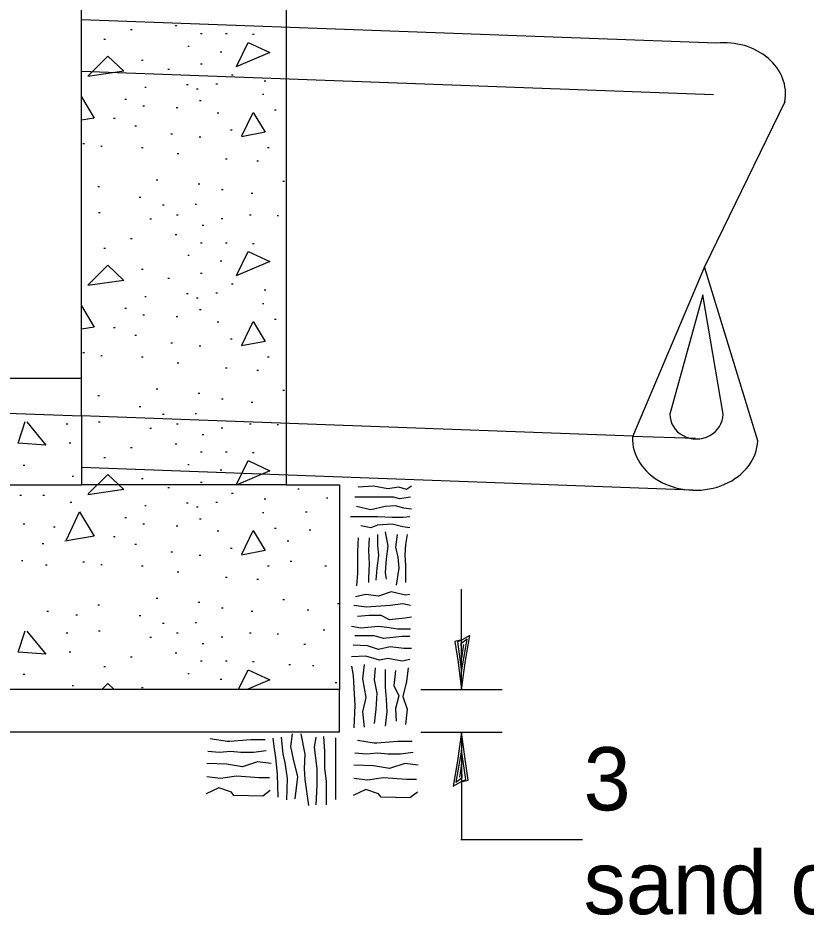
# Model space of a CAD drawing. Extents: x 0 to 2.83, y 0 to 1.83.
# Drawn here: x 2.3111 to 2.4565, y 1.1123 to 1.2779 of the extents above; entities that cross this region are included whole.
import ezdxf

# ---------------------------------------------------------------- set-up
doc = ezdxf.new("R2010")
doc.units = 0
doc.layers.add('RD_Pr_Roadway_Dimensions', color=7, linetype='Continuous')
doc.layers.add('SH_General_Details', color=7, linetype='Continuous')

msp = doc.modelspace()

# ---------------------------------------------------------------- linework, layer by layer
at = {"layer": 'RD_Pr_Roadway_Dimensions'}
for p, q in [((2.1338, 1.21145), (2.3228, 1.21145)), ((2.39294, 1.15395), (2.39294, 1.1725)), ((2.38544, 1.15395), (2.40044, 1.15395)), ((2.38544, 1.14611), (2.40044, 1.14611)), ((2.39294, 1.14611), (2.39294, 1.12629)), ((2.39282, 1.12629), (2.41527, 1.12629))]:
    msp.add_line(p, q, dxfattribs=at)
for points in [[(2.39307, 1.16314), (2.3917, 1.16283), (2.39229, 1.15895), (2.39294, 1.15395), (2.39367, 1.15928), (2.39449, 1.16395), (2.39307, 1.16314), (2.39217, 1.16273), (2.39295, 1.15731), (2.39399, 1.16323), (2.39282, 1.16236), (2.39298, 1.15987), (2.39334, 1.16226)], [(2.39281, 1.13692), (2.39418, 1.13723), (2.39359, 1.14111), (2.39294, 1.14611), (2.39221, 1.14078), (2.39139, 1.13611), (2.39281, 1.13692), (2.39371, 1.13733), (2.39293, 1.14275), (2.39189, 1.13683), (2.39306, 1.1377), (2.3929, 1.14019), (2.39254, 1.1378)]]:
    msp.add_lwpolyline(points, dxfattribs=at)
at = {"layer": 'SH_General_Details'}
for p, q in [((2.3228, 1.20446), (2.3228, 1.34593)), ((2.3606, 1.34212), (2.3606, 1.19175)), ((2.43998, 1.27326), (2.3228, 1.27758)), ((2.33183, 1.27582), (2.33213, 1.27582)), ((2.34008, 1.27653), (2.34038, 1.27653)), ((2.32693, 1.27402), (2.32723, 1.27402)), ((2.34477, 1.27505), (2.34507, 1.27505)), ((2.34941, 1.27505), (2.34971, 1.27505)), ((2.35438, 1.27492), (2.35468, 1.27492)), ((2.3424, 1.27273), (2.3427, 1.27273)), ((2.34838, 1.2717), (2.34868, 1.2717)), ((2.33389, 1.27015), (2.33419, 1.27015)), ((2.34477, 1.26944), (2.34507, 1.26944)), ((2.43945, 1.26373), (2.3228, 1.26805)), ((2.33873, 1.26847), (2.33903, 1.26847)), ((2.35051, 1.26744), (2.35081, 1.26744)), ((2.34221, 1.26564), (2.34251, 1.26564)), ((2.34761, 1.26576), (2.34791, 1.26576)), ((2.35651, 1.26634), (2.35681, 1.26634)), ((2.33447, 1.26512), (2.33477, 1.26512)), ((2.34406, 1.26486), (2.34436, 1.26486)), ((2.35618, 1.26385), (2.35648, 1.26385)), ((2.3308, 1.26295), (2.3311, 1.26295)), ((2.34457, 1.26269), (2.34487, 1.26269)), ((2.45261, 1.26246), (2.43779, 1.23197)), ((2.33415, 1.26172), (2.33445, 1.26172)), ((2.34028, 1.2614), (2.34058, 1.2614)), ((2.34786, 1.26043), (2.34816, 1.26043)), ((2.35844, 1.26095), (2.35874, 1.26095)), ((2.32873, 1.2594), (2.32903, 1.2594)), ((2.33267, 1.25798), (2.33297, 1.25798)), ((2.35031, 1.25727), (2.35061, 1.25727)), ((2.33931, 1.25656), (2.33961, 1.25656)), ((2.34451, 1.25598), (2.34481, 1.25598)), ((2.32306, 1.25476), (2.32336, 1.25476)), ((2.32635, 1.25424), (2.32665, 1.25424)), ((2.33389, 1.25398), (2.33419, 1.25398)), ((2.35715, 1.25398), (2.35745, 1.25398)), ((2.34047, 1.25289), (2.34077, 1.25289)), ((2.34941, 1.25192), (2.34971, 1.25192)), ((2.35515, 1.25153), (2.35545, 1.25153)), ((2.3366, 1.24805), (2.3369, 1.24805)), ((2.34432, 1.24728), (2.34462, 1.24728)), ((2.35999, 1.24779), (2.36029, 1.24779)), ((2.32583, 1.24683), (2.32613, 1.24683)), ((2.34864, 1.24625), (2.34894, 1.24625)), ((2.35412, 1.2456), (2.35442, 1.2456)), ((2.33344, 1.24483), (2.33374, 1.24483)), ((2.33776, 1.24341), (2.33806, 1.24341)), ((2.34376, 1.24354), (2.34406, 1.24354)), ((2.32596, 1.24199), (2.32626, 1.24199)), ((2.33544, 1.24083), (2.33574, 1.24083)), ((2.34034, 1.2416), (2.34064, 1.2416)), ((2.34857, 1.24089), (2.34887, 1.24089)), ((2.3538, 1.2416), (2.3541, 1.2416)), ((2.35889, 1.24147), (2.35919, 1.24147)), ((2.34509, 1.23967), (2.34539, 1.23967)), ((2.33183, 1.23722), (2.33213, 1.23722)), ((2.34008, 1.23793), (2.34038, 1.23793)), ((2.34477, 1.23644), (2.34507, 1.23644)), ((2.34941, 1.23644), (2.34971, 1.23644)), ((2.35438, 1.23631), (2.35468, 1.23631)), ((2.32693, 1.23541), (2.32723, 1.23541)), ((2.3424, 1.23412), (2.3427, 1.23412)), ((2.34838, 1.23309), (2.34868, 1.23309)), ((2.33389, 1.23154), (2.33419, 1.23154)), ((2.34477, 1.23083), (2.34507, 1.23083)), ((2.43779, 1.23197), (2.42449, 1.20058)), ((2.44762, 1.19989), (2.43779, 1.23197)), ((2.33873, 1.22986), (2.33903, 1.22986)), ((2.35051, 1.22883), (2.35081, 1.22883)), ((2.34761, 1.22716), (2.34791, 1.22716)), ((2.35651, 1.22774), (2.35681, 1.22774)), ((2.33447, 1.22651), (2.33477, 1.22651)), ((2.34221, 1.22703), (2.34251, 1.22703)), ((2.34406, 1.22625), (2.34436, 1.22625)), ((2.43749, 1.22682), (2.43136, 1.20478)), ((2.44119, 1.20478), (2.43749, 1.22682)), ((2.3308, 1.22434), (2.3311, 1.22434)), ((2.34457, 1.22408), (2.34487, 1.22408)), ((2.35618, 1.22524), (2.35648, 1.22524)), ((2.33415, 1.22312), (2.33445, 1.22312)), ((2.34028, 1.22279), (2.34058, 1.22279)), ((2.35844, 1.22234), (2.35874, 1.22234)), ((2.32873, 1.2208), (2.32903, 1.2208)), ((2.34786, 1.22183), (2.34816, 1.22183)), ((2.33267, 1.21938), (2.33297, 1.21938)), ((2.33931, 1.21796), (2.33961, 1.21796)), ((2.34451, 1.21738), (2.34481, 1.21738)), ((2.35031, 1.21867), (2.35061, 1.21867)), ((2.32306, 1.21615), (2.32336, 1.21615)), ((2.32635, 1.21564), (2.32665, 1.21564)), ((2.33389, 1.21538), (2.33419, 1.21538)), ((2.34047, 1.21428), (2.34077, 1.21428)), ((2.35715, 1.21538), (2.35745, 1.21538)), ((2.34941, 1.21331), (2.34971, 1.21331)), ((2.35515, 1.21293), (2.35545, 1.21293)), ((2.1338, 1.21145), (2.3228, 1.20446)), ((2.3366, 1.20945), (2.3369, 1.20945)), ((2.35999, 1.20919), (2.36029, 1.20919)), ((2.32583, 1.20822), (2.32613, 1.20822)), ((2.34432, 1.20867), (2.34462, 1.20867)), ((2.34864, 1.20764), (2.34894, 1.20764)), ((2.33344, 1.20622), (2.33374, 1.20622)), ((2.35412, 1.20699), (2.35442, 1.20699)), ((2.42456, 1.20071), (2.3228, 1.20446)), ((2.3228, 1.20446), (2.3228, 1.19175)), ((2.33776, 1.2048), (2.33806, 1.2048)), ((2.34376, 1.20493), (2.34406, 1.20493)), ((2.31996, 1.203), (2.32026, 1.203)), ((2.32596, 1.20338), (2.32626, 1.20338)), ((2.34034, 1.203), (2.34064, 1.203)), ((2.3538, 1.203), (2.3541, 1.203)), ((2.35889, 1.20287), (2.35919, 1.20287)), ((2.33544, 1.20222), (2.33574, 1.20222)), ((2.34509, 1.20106), (2.34539, 1.20106)), ((2.34857, 1.20229), (2.34887, 1.20229)), ((2.32054, 1.19951), (2.32084, 1.19951)), ((2.34008, 1.19932), (2.34038, 1.19932)), ((2.43613, 1.20027), (2.42449, 1.20065)), ((2.33183, 1.19861), (2.33213, 1.19861)), ((2.34477, 1.19784), (2.34507, 1.19784)), ((2.34941, 1.19784), (2.34971, 1.19784)), ((2.35438, 1.19771), (2.35468, 1.19771)), ((2.32693, 1.1968), (2.32723, 1.1968)), ((2.31203, 1.19539), (2.31233, 1.19539)), ((2.4356, 1.19074), (2.3228, 1.19493)), ((2.3424, 1.19551), (2.3427, 1.19551)), ((2.34838, 1.19448), (2.34868, 1.19448)), ((2.32106, 1.19332), (2.32136, 1.19332)), ((2.33389, 1.19293), (2.33419, 1.19293)), ((2.096, 1.19175), (2.3228, 1.19175)), ((2.3606, 1.19175), (2.3228, 1.19175)), ((2.33873, 1.19126), (2.33903, 1.19126)), ((2.34477, 1.19223), (2.34507, 1.19223)), ((2.3606, 1.19175), (2.37044, 1.19175)), ((2.3627, 1.191), (2.363, 1.191)), ((2.37044, 1.19175), (2.37044, 1.15395)), ((2.31145, 1.18984), (2.31175, 1.18984)), ((2.3157, 1.18984), (2.316, 1.18984)), ((2.35051, 1.19023), (2.35081, 1.19023)), ((2.35651, 1.18913), (2.35681, 1.18913)), ((2.36799, 1.18932), (2.36829, 1.18932)), ((2.32074, 1.18855), (2.32104, 1.18855)), ((2.33447, 1.18791), (2.33477, 1.18791)), ((2.34221, 1.18842), (2.34251, 1.18842)), ((2.34406, 1.18765), (2.34436, 1.18765)), ((2.34761, 1.18855), (2.34791, 1.18855)), ((2.35618, 1.18664), (2.35648, 1.18664)), ((2.36412, 1.18674), (2.36442, 1.18674)), ((2.31203, 1.18451), (2.31233, 1.18451)), ((2.3308, 1.18573), (2.3311, 1.18573)), ((2.33415, 1.18451), (2.33445, 1.18451)), ((2.34028, 1.18419), (2.34058, 1.18419)), ((2.34457, 1.18548), (2.34487, 1.18548)), ((2.31764, 1.18399), (2.31794, 1.18399)), ((2.34786, 1.18322), (2.34816, 1.18322)), ((2.35844, 1.18374), (2.35874, 1.18374)), ((2.36482, 1.18341), (2.36512, 1.18341)), ((2.31558, 1.1809), (2.31588, 1.1809)), ((2.32873, 1.18219), (2.32903, 1.18219)), ((2.36076, 1.18141), (2.36106, 1.18141)), ((2.33267, 1.18077), (2.33297, 1.18077)), ((2.33931, 1.17935), (2.33961, 1.17935)), ((2.35031, 1.18006), (2.35061, 1.18006)), ((2.31171, 1.1778), (2.31201, 1.1778)), ((2.32306, 1.17754), (2.32336, 1.17754)), ((2.34451, 1.17877), (2.34481, 1.17877)), ((2.36134, 1.17767), (2.36164, 1.17767)), ((2.31616, 1.17696), (2.31646, 1.17696)), ((2.32635, 1.17703), (2.32665, 1.17703)), ((2.33389, 1.17677), (2.33419, 1.17677)), ((2.35715, 1.17677), (2.35745, 1.17677)), ((2.36773, 1.17677), (2.36803, 1.17677)), ((2.34047, 1.17567), (2.34077, 1.17567)), ((2.34941, 1.17471), (2.34971, 1.17471)), ((2.35515, 1.17432), (2.35545, 1.17432)), ((2.32583, 1.16961), (2.32613, 1.16961)), ((2.3366, 1.17084), (2.3369, 1.17084)), ((2.34432, 1.17006), (2.34462, 1.17006)), ((2.35999, 1.17058), (2.36029, 1.17058)), ((2.37005, 1.16981), (2.37035, 1.16981)), ((2.31641, 1.16839), (2.31671, 1.16839)), ((2.32177, 1.16774), (2.32207, 1.16774)), ((2.33344, 1.16761), (2.33374, 1.16761)), ((2.34864, 1.16903), (2.34894, 1.16903)), ((2.35412, 1.16839), (2.35442, 1.16839)), ((2.36444, 1.16865), (2.36474, 1.16865)), ((2.33776, 1.16619), (2.33806, 1.16619)), ((2.34376, 1.16632), (2.34406, 1.16632)), ((2.31996, 1.16439), (2.32026, 1.16439)), ((2.32596, 1.16478), (2.32626, 1.16478)), ((2.34034, 1.16439), (2.34064, 1.16439)), ((2.3538, 1.16439), (2.3541, 1.16439)), ((2.35889, 1.16426), (2.35919, 1.16426)), ((2.3674, 1.16497), (2.3677, 1.16497)), ((2.33544, 1.16361), (2.33574, 1.16361)), ((2.34857, 1.16368), (2.34887, 1.16368)), ((2.34509, 1.16245), (2.34539, 1.16245)), ((2.36386, 1.16232), (2.36416, 1.16232)), ((2.32054, 1.16091), (2.32084, 1.16091)), ((2.33183, 1.16), (2.33213, 1.16)), ((2.34008, 1.16071), (2.34038, 1.16071)), ((2.32693, 1.1582), (2.32723, 1.1582)), ((2.34477, 1.15923), (2.34507, 1.15923)), ((2.34941, 1.15923), (2.34971, 1.15923)), ((2.35438, 1.1591), (2.35468, 1.1591)), ((2.36109, 1.15858), (2.36139, 1.15858)), ((2.36541, 1.15839), (2.36571, 1.15839)), ((2.31203, 1.15678), (2.31233, 1.15678)), ((2.3424, 1.15691), (2.3427, 1.15691)), ((2.32106, 1.15471), (2.32136, 1.15471)), ((2.33389, 1.15433), (2.33419, 1.15433)), ((2.34838, 1.15588), (2.34868, 1.15588)), ((2.3696, 1.15523), (2.3699, 1.15523)), ((2.37044, 1.15395), (2.08656, 1.15395)), ((2.37044, 1.14611), (2.37044, 1.15395)), ((2.37044, 1.14611), (2.08656, 1.14611)), ((2.36967, 1.14504), (2.36967, 1.14375)), ((2.36967, 1.14375), (2.36967, 1.14247)), ((2.36967, 1.14247), (2.36967, 1.1401)), ((2.36967, 1.1401), (2.36967, 1.13624)), ((2.36967, 1.13624), (2.36967, 1.13367))]:
    msp.add_line(p, q, dxfattribs=at)
for points in [[(2.3514, 1.26899), (2.35357, 1.27342), (2.35755, 1.27155), (2.35135, 1.2689)], [(2.32404, 1.26726), (2.32765, 1.27087), (2.33065, 1.26809), (2.32398, 1.26711)], [(2.3228, 1.26339), (2.32517, 1.25945)], [(2.35237, 1.25615), (2.35447, 1.2605), (2.35673, 1.25682), (2.35233, 1.25599)], [(2.32517, 1.25945), (2.3228, 1.25906)], [(2.3514, 1.23038), (2.35357, 1.23482), (2.35755, 1.23294), (2.35135, 1.23029)], [(2.32404, 1.22866), (2.32765, 1.23226), (2.33065, 1.22948), (2.32398, 1.22851)], [(2.3228, 1.22479), (2.32517, 1.22084)], [(2.32517, 1.22084), (2.3228, 1.22045)], [(2.35237, 1.21754), (2.35447, 1.2219), (2.35673, 1.21822), (2.35233, 1.21738)], [(2.3127, 1.20334), (2.31623, 1.19906), (2.31112, 1.19944), (2.3124, 1.20342)], [(2.3514, 1.19178), (2.35357, 1.19621), (2.35755, 1.19433), (2.35135, 1.19169)], [(2.32404, 1.19005), (2.32765, 1.19365), (2.33065, 1.19088), (2.32398, 1.1899)], [(2.38369, 1.19147), (2.38276, 1.19085), (2.38135, 1.19132), (2.37933, 1.19101), (2.37667, 1.19147), (2.37387, 1.19132)], [(2.38354, 1.18945), (2.38151, 1.18913), (2.38042, 1.18945), (2.3787, 1.18945), (2.37543, 1.18945), (2.37324, 1.18945)], [(2.38369, 1.18726), (2.38229, 1.18742), (2.38073, 1.18789), (2.37886, 1.18773), (2.37621, 1.18711), (2.37356, 1.18773)], [(2.32006, 1.18156), (2.32247, 1.18674), (2.32517, 1.18224), (2.31976, 1.18134)], [(2.38338, 1.18586), (2.38213, 1.1857), (2.38011, 1.1857), (2.37745, 1.18586), (2.37465, 1.18586), (2.37246, 1.18586)], [(2.38338, 1.18383), (2.38213, 1.18399), (2.38011, 1.18446), (2.37745, 1.1843), (2.37621, 1.18383), (2.37434, 1.18414)], [(2.35237, 1.17893), (2.35447, 1.18329), (2.35673, 1.17961), (2.35233, 1.17878)], [(2.37745, 1.18258), (2.37745, 1.18056), (2.37761, 1.17869), (2.3773, 1.17635), (2.37714, 1.17416)], [(2.37886, 1.18305), (2.37933, 1.1804), (2.37901, 1.17806), (2.37886, 1.17557), (2.37901, 1.17432)], [(2.38104, 1.18258), (2.38073, 1.18024), (2.3812, 1.17837), (2.38135, 1.17635), (2.38089, 1.17323)], [(2.38291, 1.18258), (2.3826, 1.18071), (2.38245, 1.17884), (2.3826, 1.17681), (2.3826, 1.1737)], [(2.37387, 1.18196), (2.37371, 1.17947), (2.37371, 1.17806), (2.37371, 1.17541), (2.37356, 1.17307)], [(2.3759, 1.18196), (2.37574, 1.17962), (2.3759, 1.17713), (2.37574, 1.17448), (2.37574, 1.1737)], [(2.38338, 1.17151), (2.3826, 1.17136), (2.37995, 1.17198), (2.37761, 1.1712), (2.37527, 1.17151), (2.3734, 1.17104)], [(2.38354, 1.16949), (2.38213, 1.1698), (2.37979, 1.16949), (2.37543, 1.16917), (2.37309, 1.16949)], [(2.38369, 1.1673), (2.38245, 1.16715), (2.37964, 1.16683), (2.37808, 1.16761), (2.3759, 1.16761), (2.37371, 1.16746)], [(2.3127, 1.16474), (2.31623, 1.16046), (2.31112, 1.16083), (2.3124, 1.16481)], [(2.38354, 1.16512), (2.3812, 1.16512), (2.37917, 1.16543), (2.37761, 1.16559), (2.37434, 1.16527), (2.37262, 1.16559)], [(2.38338, 1.16371), (2.38198, 1.16371), (2.37855, 1.1634), (2.37683, 1.16387), (2.37324, 1.16387)], [(2.38369, 1.16153), (2.38229, 1.16153), (2.37979, 1.16184), (2.37761, 1.16137), (2.37558, 1.162), (2.37293, 1.16215)], [(2.38338, 1.1595), (2.38198, 1.15919), (2.37933, 1.15966), (2.37777, 1.15935), (2.37527, 1.16013), (2.37262, 1.15997)], [(2.35178, 1.15395), (2.35357, 1.1576)], [(2.35357, 1.1576), (2.35755, 1.15572)], [(2.37262, 1.15826), (2.37293, 1.15654), (2.37309, 1.1542), (2.37324, 1.15108), (2.37309, 1.14687)], [(2.37496, 1.15857), (2.37465, 1.15592), (2.37527, 1.15249), (2.37465, 1.14984), (2.37496, 1.14703)], [(2.37699, 1.15794), (2.37683, 1.15576), (2.3773, 1.15327), (2.37714, 1.1503), (2.37683, 1.14765)], [(2.37886, 1.15763), (2.37886, 1.15436), (2.37901, 1.15217), (2.37917, 1.14984), (2.37886, 1.14718)], [(2.38307, 1.15794), (2.38276, 1.15545), (2.38213, 1.15264), (2.38291, 1.1503), (2.3826, 1.1475)], [(2.38073, 1.15748), (2.38042, 1.15467), (2.38135, 1.1528), (2.38073, 1.15046), (2.38089, 1.14812)], [(2.32655, 1.15395), (2.32765, 1.15505)], [(2.32765, 1.15505), (2.32883, 1.15395)], [(2.35755, 1.15572), (2.3534, 1.15395)], [(2.35671, 1.14469), (2.35578, 1.14469), (2.35406, 1.14469), (2.35016, 1.14438), (2.3497, 1.14438), (2.34658, 1.14484)], [(2.35812, 1.145), (2.35827, 1.14344), (2.35858, 1.14141), (2.3589, 1.13829), (2.35905, 1.13408)], [(2.35968, 1.14516), (2.35999, 1.14204), (2.3603, 1.14048), (2.36077, 1.13752), (2.36061, 1.13362)], [(2.3617, 1.14578), (2.36139, 1.14344), (2.36186, 1.1411), (2.36264, 1.13783), (2.36217, 1.13377)], [(2.36326, 1.14578), (2.36404, 1.14204), (2.36389, 1.13939), (2.36404, 1.13736), (2.36467, 1.13253)], [(2.36607, 1.14516), (2.36576, 1.14328), (2.36623, 1.13939), (2.36623, 1.13627), (2.36607, 1.13268)], [(2.36747, 1.14531), (2.36763, 1.14251), (2.36763, 1.13939), (2.36794, 1.13705), (2.36794, 1.13268)], [(2.38385, 1.14438), (2.38291, 1.14438), (2.3812, 1.14438), (2.3773, 1.14406), (2.37683, 1.14406), (2.37371, 1.14453)], [(2.35687, 1.14266), (2.35453, 1.14235), (2.35219, 1.14235), (2.35032, 1.14251), (2.34829, 1.14235), (2.34611, 1.14251)], [(2.38401, 1.14235), (2.38167, 1.14204), (2.37933, 1.14204), (2.37745, 1.14219), (2.37543, 1.14204), (2.37324, 1.14219)], [(2.35781, 1.14032), (2.35531, 1.14063), (2.3525, 1.1397), (2.34954, 1.14017), (2.34595, 1.14032)], [(2.38494, 1.14001), (2.38245, 1.14032), (2.37964, 1.13939), (2.37667, 1.13985), (2.37309, 1.14001)], [(2.35749, 1.13767), (2.35562, 1.13767), (2.35141, 1.13798), (2.34845, 1.13752), (2.34595, 1.13783)], [(2.38463, 1.13736), (2.38276, 1.13736), (2.37855, 1.13767), (2.37558, 1.1372), (2.37309, 1.13752)], [(2.35765, 1.13533), (2.35625, 1.13424), (2.35094, 1.1344), (2.35048, 1.13502), (2.34814, 1.1358), (2.3458, 1.13471)], [(2.38479, 1.13502), (2.38338, 1.13393), (2.37808, 1.13408), (2.37761, 1.13471), (2.37527, 1.13549), (2.37293, 1.1344)]]:
    msp.add_lwpolyline(points, dxfattribs=at)
for centre, major_axis, ratio, start_param, end_param in [((2.44145, 1.26386), (-0.01128, 0), 0.840278, 2.992873, 4.843119), ((2.43628, 1.20478), (-0.00491, 0), 0.931762, 0, 3.141593), ((2.43605, 1.20024), (-0.01157, 0.00005), 0.821229, 6.251487, 9.39308)]:
    msp.add_ellipse(centre, major_axis=major_axis, ratio=ratio, start_param=start_param, end_param=end_param, dxfattribs=at)

# ---------------------------------------------------------------- texts
at = {"layer": 'RD_Pr_Roadway_Dimensions'}
for s, height, p in [('3 ', 0.011667, (2.41546, 1.13165)), ('sand cushion', 0.0116667, (2.41546, 1.11248))]:
    msp.add_text(s, height=height, dxfattribs=at).set_placement(p)

doc.saveas('drawing.dxf')
